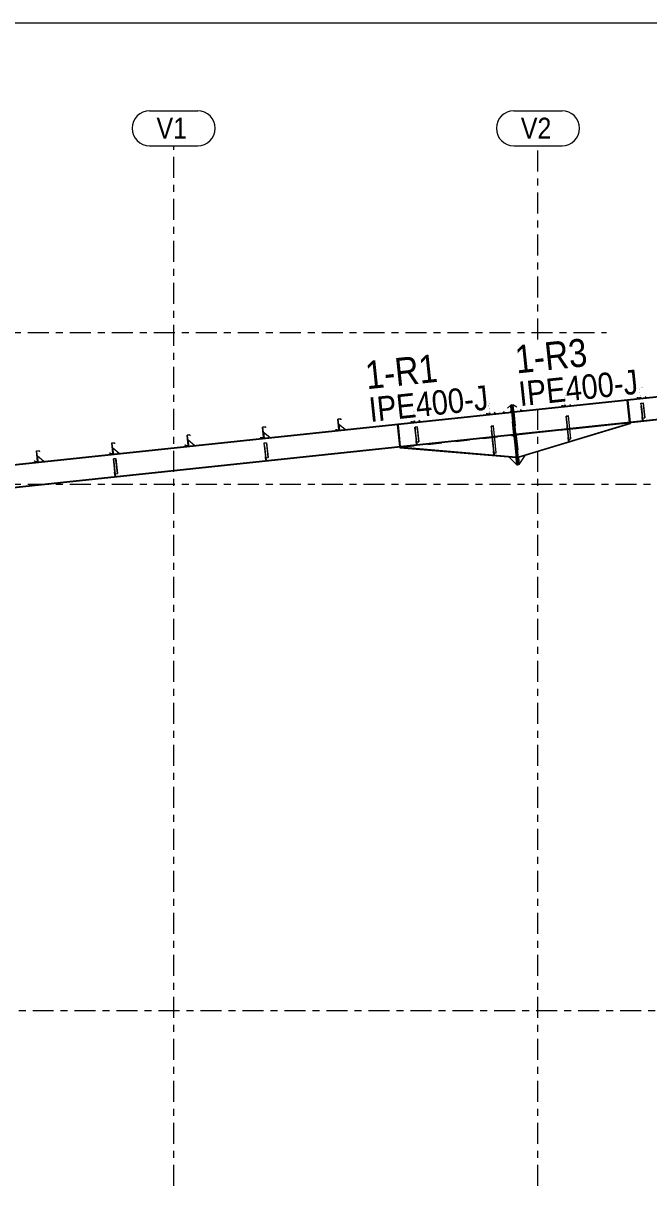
# Model space of a CAD drawing. Header units: millimetres. Extents: x -49 to 773, y -77 to 497.
# Drawn here: x 170.6 to 260, y 331.4 to 497.4 of the extents above; entities that cross this region are included whole.
import ezdxf

# ---------------------------------------------------------------- set-up
doc = ezdxf.new("R2010")
doc.units = ezdxf.units.MM
for name, pattern in [('XKITLINE00', [0]), ('XKITLINE02', [4, 2, -2]), ('XKITLINE03', [6, 3, -1, 1, -1])]:
    doc.linetypes.add(name, pattern=pattern)
for name, color, linetype, lineweight in [('DrawingSheet', 5, 'Continuous', 0), ('Part', 2, 'Continuous', 0), ('PartMark', 7, 'Continuous', 0), ('S-grid', 1, 'Continuous', 0)]:
    doc.layers.add(name, color=color, linetype=linetype, lineweight=lineweight)
doc.styles.add('ARIAL', font='ARIAL.TTF')

# ---------------------------------------------------------------- blocks, each defined once
blk = doc.blocks.new('*A299')
at = {"layer": 'Part'}
blk.add_hatch(color=3, dxfattribs=at).paths.add_polyline_path([(205.02, 437.48), (205.35, 437.52), (205.35, 437.49), (205.03, 437.46), (205.08, 437.06), (205.06, 437.06)], flags=17)
blk = doc.blocks.new('*A300')
at = {"layer": 'Part'}
blk.add_hatch(color=3, dxfattribs=at).paths.add_polyline_path([(226.56, 439.75), (226.89, 439.79), (226.9, 439.77), (226.58, 439.73), (226.62, 439.33), (226.61, 439.33)], flags=17)
blk = doc.blocks.new('*A301')
at = {"layer": 'Part'}
blk.add_hatch(color=3, dxfattribs=at).paths.add_polyline_path([(237.44, 439.87), (237.77, 439.91), (237.78, 439.88), (237.46, 439.85), (237.52, 439.3), (237.5, 439.3)], flags=17)
blk = doc.blocks.new('*A302')
at = {"layer": 'Part'}
blk.add_hatch(color=3, dxfattribs=at).paths.add_polyline_path([(248.18, 441.32), (248.52, 441.36), (248.52, 441.33), (248.2, 441.3), (248.26, 440.81), (248.24, 440.8)], flags=17)
blk = doc.blocks.new('*A303')
at = {"layer": 'Part'}
blk.add_hatch(color=3, dxfattribs=at).paths.add_polyline_path([(258.88, 443.16), (259.21, 443.2), (259.22, 443.18), (258.9, 443.14), (258.94, 442.74), (258.93, 442.74)], flags=17)
blk = doc.blocks.new('*A331')
at = {"layer": 'Part'}
blk.add_hatch(color=3, dxfattribs=at).paths.add_polyline_path([(183.47, 435.21), (183.8, 435.24), (183.8, 435.22), (183.49, 435.19), (183.53, 434.79), (183.51, 434.79)], flags=17)
blk = doc.blocks.new('*A332')
at = {"layer": 'Part'}
blk.add_hatch(color=3, dxfattribs=at).paths.add_polyline_path([(193.99, 438.61), (194.4, 438.66), (194.41, 438.53), (194.4, 438.53), (194.39, 438.64), (194, 438.6), (194.16, 437.11), (193.75, 437.06), (193.73, 437.19), (193.75, 437.19), (193.76, 437.08), (194.15, 437.12)], flags=17)
blk = doc.blocks.new('*A333')
at = {"layer": 'Part'}
blk.add_hatch(color=3, dxfattribs=at).paths.add_polyline_path([(193.99, 438.61), (194.4, 438.66), (194.41, 438.53), (194.4, 438.53), (194.39, 438.64), (194, 438.6), (194.16, 437.11), (193.75, 437.06), (193.73, 437.19), (193.75, 437.19), (193.76, 437.08), (194.15, 437.12)], flags=17)
blk = doc.blocks.new('*A334')
at = {"layer": 'Part'}
blk.add_hatch(color=3, dxfattribs=at).paths.add_polyline_path([(204.76, 439.75), (205.18, 439.79), (205.19, 439.67), (205.17, 439.67), (205.16, 439.78), (204.78, 439.74), (204.94, 438.24), (204.52, 438.2), (204.51, 438.32), (204.52, 438.32), (204.53, 438.21), (204.92, 438.26)], flags=17)
blk = doc.blocks.new('*A335')
at = {"layer": 'Part'}
blk.add_hatch(color=3, dxfattribs=at).paths.add_polyline_path([(204.76, 439.75), (205.18, 439.79), (205.19, 439.67), (205.17, 439.67), (205.16, 439.78), (204.78, 439.74), (204.94, 438.24), (204.52, 438.2), (204.51, 438.32), (204.52, 438.32), (204.53, 438.21), (204.92, 438.26)], flags=17)
blk = doc.blocks.new('*A336')
at = {"layer": 'Part'}
blk.add_hatch(color=3, dxfattribs=at).paths.add_polyline_path([(215.53, 440.89), (215.95, 440.93), (215.96, 440.8), (215.95, 440.8), (215.94, 440.91), (215.55, 440.87), (215.71, 439.38), (215.29, 439.33), (215.28, 439.46), (215.3, 439.46), (215.31, 439.35), (215.69, 439.39)], flags=17)
blk = doc.blocks.new('*A337')
at = {"layer": 'Part'}
blk.add_hatch(color=3, dxfattribs=at).paths.add_polyline_path([(215.53, 440.89), (215.95, 440.93), (215.96, 440.8), (215.95, 440.8), (215.94, 440.91), (215.55, 440.87), (215.71, 439.38), (215.29, 439.33), (215.28, 439.46), (215.3, 439.46), (215.31, 439.35), (215.69, 439.39)], flags=17)
blk = doc.blocks.new('*A338')
at = {"layer": 'Part'}
blk.add_hatch(color=3, dxfattribs=at).paths.add_polyline_path([(226.31, 442.02), (226.72, 442.07), (226.74, 441.94), (226.72, 441.94), (226.71, 442.05), (226.32, 442.01), (226.48, 440.51), (226.07, 440.47), (226.05, 440.6), (226.07, 440.6), (226.08, 440.49), (226.47, 440.53)], flags=17)
blk = doc.blocks.new('*A339')
at = {"layer": 'Part'}
blk.add_hatch(color=3, dxfattribs=at).paths.add_polyline_path([(226.31, 442.02), (226.72, 442.07), (226.74, 441.94), (226.72, 441.94), (226.71, 442.05), (226.32, 442.01), (226.48, 440.51), (226.07, 440.47), (226.05, 440.6), (226.07, 440.6), (226.08, 440.49), (226.47, 440.53)], flags=17)
blk = doc.blocks.new('*A340')
at = {"layer": 'Part'}
blk.add_hatch(color=3, dxfattribs=at).paths.add_polyline_path([(237.08, 443.16), (237.5, 443.2), (237.51, 443.08), (237.49, 443.08), (237.48, 443.19), (237.1, 443.14), (237.26, 441.65), (236.84, 441.61), (236.83, 441.73), (236.84, 441.73), (236.85, 441.62), (237.24, 441.66)], flags=17)
blk = doc.blocks.new('*A341')
at = {"layer": 'Part'}
blk.add_hatch(color=3, dxfattribs=at).paths.add_polyline_path([(237.08, 443.16), (237.5, 443.2), (237.51, 443.08), (237.49, 443.08), (237.48, 443.19), (237.1, 443.14), (237.26, 441.65), (236.84, 441.61), (236.83, 441.73), (236.84, 441.73), (236.85, 441.62), (237.24, 441.66)], flags=17)
blk = doc.blocks.new('*A342')
at = {"layer": 'Part'}
blk.add_hatch(color=3, dxfattribs=at).paths.add_polyline_path([(247.86, 444.29), (248.27, 444.34), (248.28, 444.21), (248.27, 444.21), (248.26, 444.32), (247.87, 444.28), (248.03, 442.79), (247.61, 442.74), (247.6, 442.87), (247.62, 442.87), (247.63, 442.76), (248.01, 442.8)], flags=17)
blk = doc.blocks.new('*A343')
at = {"layer": 'Part'}
blk.add_hatch(color=3, dxfattribs=at).paths.add_polyline_path([(247.86, 444.29), (248.27, 444.34), (248.28, 444.21), (248.27, 444.21), (248.26, 444.32), (247.87, 444.28), (248.03, 442.79), (247.61, 442.74), (247.6, 442.87), (247.62, 442.87), (247.63, 442.76), (248.01, 442.8)], flags=17)
blk = doc.blocks.new('*A344')
at = {"layer": 'Part'}
blk.add_hatch(color=3, dxfattribs=at).paths.add_polyline_path([(258.63, 445.43), (259.04, 445.47), (259.06, 445.35), (259.04, 445.35), (259.03, 445.46), (258.65, 445.42), (258.8, 443.92), (258.39, 443.88), (258.38, 444), (258.39, 444.01), (258.4, 443.9), (258.79, 443.94)], flags=17)
blk = doc.blocks.new('*A345')
at = {"layer": 'Part'}
blk.add_hatch(color=3, dxfattribs=at).paths.add_polyline_path([(258.63, 445.43), (259.04, 445.47), (259.06, 445.35), (259.04, 445.35), (259.03, 445.46), (258.65, 445.42), (258.8, 443.92), (258.39, 443.88), (258.38, 444), (258.39, 444.01), (258.4, 443.9), (258.79, 443.94)], flags=17)
blk = doc.blocks.new('*A348')
at = {"layer": 'Part'}
blk.add_hatch(color=3, dxfattribs=at).paths.add_polyline_path([(172.44, 436.34), (172.85, 436.38), (172.87, 436.26), (172.85, 436.26), (172.84, 436.37), (172.46, 436.33), (172.61, 434.83), (172.2, 434.79), (172.19, 434.91), (172.2, 434.92), (172.21, 434.81), (172.6, 434.85)], flags=17)
blk = doc.blocks.new('*A349')
at = {"layer": 'Part'}
blk.add_hatch(color=3, dxfattribs=at).paths.add_polyline_path([(172.44, 436.34), (172.85, 436.38), (172.87, 436.26), (172.85, 436.26), (172.84, 436.37), (172.46, 436.33), (172.61, 434.83), (172.2, 434.79), (172.19, 434.91), (172.2, 434.92), (172.21, 434.81), (172.6, 434.85)], flags=17)
blk = doc.blocks.new('*A350')
at = {"layer": 'Part'}
blk.add_hatch(color=3, dxfattribs=at).paths.add_polyline_path([(183.21, 437.48), (183.63, 437.52), (183.64, 437.4), (183.63, 437.39), (183.61, 437.5), (183.23, 437.46), (183.39, 435.97), (182.97, 435.93), (182.96, 436.05), (182.98, 436.05), (182.99, 435.94), (183.37, 435.98)], flags=17)
blk = doc.blocks.new('*A351')
at = {"layer": 'Part'}
blk.add_hatch(color=3, dxfattribs=at).paths.add_polyline_path([(183.21, 437.48), (183.63, 437.52), (183.64, 437.4), (183.63, 437.39), (183.61, 437.5), (183.23, 437.46), (183.39, 435.97), (182.97, 435.93), (182.96, 436.05), (182.98, 436.05), (182.99, 435.94), (183.37, 435.98)], flags=17)
blk = doc.blocks.new('*A442')
at = {"layer": 'DrawingSheet', "color": 5, "linetype": 'XKITLINE00', "lineweight": 0}
blk.add_line((773.26, 497.45), (-46.74, 497.45), dxfattribs=at)
blk = doc.blocks.new('*A1452')
at = {"layer": 'S-grid', "color": 1, "linetype": 'XKITLINE03', "lineweight": 0}
blk.add_line((-8.77, 453.28), (253.93, 453.28), dxfattribs=at)
blk = doc.blocks.new('*A1453')
at = {"layer": 'S-grid', "color": 1, "linetype": 'XKITLINE03', "lineweight": 0}
blk.add_line((-8.77, 431.61), (570.36, 431.61), dxfattribs=at)
blk = doc.blocks.new('*A1454')
at = {"layer": 'S-grid', "color": 1, "linetype": 'XKITLINE03', "lineweight": 0}
blk.add_line((57.91, 356.41), (570.36, 356.41), dxfattribs=at)
blk = doc.blocks.new('*A1455')
at = {"layer": 'Part', "color": 2, "linetype": 'XKITLINE00', "lineweight": 0}
for p, q in [((313.32, 449.59), (240.68, 441.93)), ((313.33, 449.48), (240.69, 441.82)), ((313.32, 449.51), (313.33, 449.48)), ((313.65, 446.38), (248.71, 439.53)), ((313.67, 446.28), (248.72, 439.42)), ((313.65, 446.38), (313.67, 446.28)), ((248.38, 439.5), (241.02, 438.72)), ((248.39, 439.39), (241.03, 438.61))]:
    blk.add_line(p, q, dxfattribs=at)
at = {"layer": 'Part', "color": 7, "linetype": 'XKITLINE02', "lineweight": 0}
for p, q in [((313.32, 449.59), (313.32, 449.51)), ((313.33, 449.48), (313.65, 446.38)), ((240.68, 441.93), (241.03, 438.61)), ((248.71, 439.53), (248.38, 439.5)), ((248.72, 439.42), (248.39, 439.39))]:
    blk.add_line(p, q, dxfattribs=at)
blk = doc.blocks.new('*A1500')
at = {"layer": 'S-grid', "color": 1, "linetype": 'XKITLINE03', "lineweight": 0}
for p, q in [((244.15, 452.25), (244.15, 479.95)), ((244.15, 331.35), (244.15, 442.5))]:
    blk.add_line(p, q, dxfattribs=at)
at = {"layer": 'S-grid', "color": 3, "style": 'ARIAL', "width": 0.85}
blk.add_text('V2', height=3, dxfattribs=at).set_placement((241.7, 480.95))
blk = doc.blocks.new('*A1501')
at = {"layer": 'S-grid', "color": 1, "linetype": 'XKITLINE03', "lineweight": 0}
blk.add_line((192.07, 331.35), (192.07, 479.95), dxfattribs=at)
at = {"layer": 'S-grid', "color": 3, "style": 'ARIAL', "width": 0.85}
blk.add_text('V1', height=3, dxfattribs=at).set_placement((189.62, 480.95))
blk = doc.blocks.new('*A1505')
at = {"layer": 'Part', "color": 2, "linetype": 'XKITLINE00', "lineweight": 0}
blk.add_line((216.59, 439.39), (215.67, 440.13), dxfattribs=at)
at = {"layer": 'Part', "color": 7, "linetype": 'XKITLINE02', "lineweight": 0}
for p, q in [((215.67, 440.13), (215.76, 439.3)), ((215.76, 439.3), (216.59, 439.39))]:
    blk.add_line(p, q, dxfattribs=at)
blk = doc.blocks.new('*A1506')
at = {"layer": 'Part', "color": 2, "linetype": 'XKITLINE00', "lineweight": 0}
for p, q in [((205.02, 437.48), (205.35, 437.52)), ((205.06, 437.06), (205.02, 437.48)), ((205.03, 437.46), (205.35, 437.49)), ((205.28, 435.09), (205.03, 437.46)), ((205.06, 437.06), (205.08, 437.06)), ((205.06, 437.06), (205.24, 435.31)), ((205.35, 437.52), (205.57, 435.38)), ((205.26, 435.34), (205.57, 435.38)), ((205.27, 435.09), (205.28, 435.09))]:
    blk.add_line(p, q, dxfattribs=at)
at = {"layer": 'Part', "color": 7, "linetype": 'XKITLINE02', "lineweight": 0}
for p, q in [((205.24, 435.35), (205.57, 435.39)), ((205.24, 435.31), (205.27, 435.09))]:
    blk.add_line(p, q, dxfattribs=at)
blk = doc.blocks.new('*A1507')
at = {"layer": 'Part', "color": 7, "linetype": 'XKITLINE02', "lineweight": 0}
for p, q in [((205.27, 435.09), (205.02, 437.48)), ((205.28, 435.09), (205.03, 437.46)), ((205.57, 435.38), (205.35, 437.52)), ((205.24, 435.35), (205.57, 435.39)), ((205.26, 435.34), (205.57, 435.38)), ((205.27, 435.09), (205.28, 435.09))]:
    blk.add_line(p, q, dxfattribs=at)
blk = doc.blocks.new('*A1508')
at = {"layer": 'Part', "color": 2, "linetype": 'XKITLINE00', "lineweight": 0}
for p, q in [((205.24, 434.95), (205.18, 435.57)), ((205.18, 435.57), (205.22, 435.57)), ((205.24, 435.31), (205.28, 434.95))]:
    blk.add_line(p, q, dxfattribs=at)
at = {"layer": 'Part', "color": 7, "linetype": 'XKITLINE02', "lineweight": 0}
for p, q in [((205.22, 435.57), (205.24, 435.31)), ((205.23, 435.07), (205.27, 435.08)), ((205.28, 434.95), (205.24, 434.95))]:
    blk.add_line(p, q, dxfattribs=at)
blk = doc.blocks.new('*A1509')
at = {"layer": 'Part', "color": 7, "linetype": 'XKITLINE02', "lineweight": 0}
for p, q in [((205.18, 435.57), (205.24, 434.95)), ((205.22, 435.57), (205.18, 435.57)), ((205.28, 434.95), (205.22, 435.57)), ((205.23, 435.07), (205.27, 435.08)), ((205.24, 434.95), (205.28, 434.95))]:
    blk.add_line(p, q, dxfattribs=at)
blk = doc.blocks.new('*A1510')
at = {"layer": 'Part', "color": 2, "linetype": 'XKITLINE00', "lineweight": 0}
for p, q in [((204.83, 439.66), (204.79, 439.65)), ((204.99, 438.16), (204.83, 439.66)), ((204.94, 438.24), (204.94, 438.16))]:
    blk.add_line(p, q, dxfattribs=at)
at = {"layer": 'Part', "color": 7, "linetype": 'XKITLINE02', "lineweight": 0}
for p, q in [((204.79, 439.65), (204.94, 438.24)), ((204.94, 438.16), (204.99, 438.16))]:
    blk.add_line(p, q, dxfattribs=at)
blk = doc.blocks.new('*A1511')
at = {"layer": 'Part', "color": 2, "linetype": 'XKITLINE00', "lineweight": 0}
blk.add_line((205.81, 438.25), (204.9, 438.99), dxfattribs=at)
at = {"layer": 'Part', "color": 7, "linetype": 'XKITLINE02', "lineweight": 0}
for p, q in [((204.9, 438.99), (204.99, 438.16)), ((204.99, 438.16), (205.81, 438.25))]:
    blk.add_line(p, q, dxfattribs=at)
blk = doc.blocks.new('*A1512')
at = {"layer": 'Part', "color": 2, "linetype": 'XKITLINE00', "lineweight": 0}
for p, q in [((194.05, 438.52), (194.01, 438.51)), ((194.21, 437.03), (194.05, 438.52)), ((194.16, 437.11), (194.17, 437.02))]:
    blk.add_line(p, q, dxfattribs=at)
at = {"layer": 'Part', "color": 7, "linetype": 'XKITLINE02', "lineweight": 0}
for p, q in [((194.01, 438.51), (194.16, 437.11)), ((194.17, 437.02), (194.21, 437.03))]:
    blk.add_line(p, q, dxfattribs=at)
blk = doc.blocks.new('*A1513')
at = {"layer": 'Part', "color": 2, "linetype": 'XKITLINE00', "lineweight": 0}
blk.add_line((195.04, 437.11), (194.12, 437.86), dxfattribs=at)
at = {"layer": 'Part', "color": 7, "linetype": 'XKITLINE02', "lineweight": 0}
for p, q in [((194.12, 437.86), (194.21, 437.03)), ((194.21, 437.03), (195.04, 437.11))]:
    blk.add_line(p, q, dxfattribs=at)
blk = doc.blocks.new('*A1514')
at = {"layer": 'Part', "color": 7, "linetype": 'XKITLINE02', "lineweight": 0}
for p, q in [((224.44, 436.86), (240.58, 438.57)), ((240.71, 438.46), (241.04, 435.35))]:
    blk.add_line(p, q, dxfattribs=at)
at = {"layer": 'Part', "color": 2, "linetype": 'XKITLINE00', "lineweight": 0}
for p, q in [((240.58, 438.57), (240.71, 438.46)), ((224.43, 436.76), (224.44, 436.86)), ((241.03, 435.46), (224.44, 436.86)), ((241.04, 435.35), (224.43, 436.76))]:
    blk.add_line(p, q, dxfattribs=at)
blk = doc.blocks.new('*A1515')
at = {"layer": 'Part', "color": 7, "linetype": 'XKITLINE02', "lineweight": 0}
for p, q in [((257.29, 440.33), (241.15, 438.63)), ((241.04, 438.49), (241.37, 435.38))]:
    blk.add_line(p, q, dxfattribs=at)
at = {"layer": 'Part', "color": 2, "linetype": 'XKITLINE00', "lineweight": 0}
for p, q in [((241.36, 435.49), (257.29, 440.33)), ((257.32, 440.23), (241.37, 435.38)), ((257.29, 440.33), (257.32, 440.23)), ((241.15, 438.63), (241.04, 438.49))]:
    blk.add_line(p, q, dxfattribs=at)
blk = doc.blocks.new('*A1516')
at = {"layer": 'Part', "color": 2, "linetype": 'XKITLINE00', "lineweight": 0}
for p, q in [((237.77, 436.34), (237.82, 436.35)), ((237.84, 435.73), (237.77, 436.34)), ((237.84, 436.15), (237.88, 435.72))]:
    blk.add_line(p, q, dxfattribs=at)
at = {"layer": 'Part', "color": 7, "linetype": 'XKITLINE02', "lineweight": 0}
for p, q in [((237.82, 436.35), (237.84, 436.15)), ((237.83, 435.84), (237.87, 435.85)), ((237.84, 435.73), (237.84, 435.72)), ((237.88, 435.72), (237.84, 435.72))]:
    blk.add_line(p, q, dxfattribs=at)
blk = doc.blocks.new('*A1517')
at = {"layer": 'Part', "color": 7, "linetype": 'XKITLINE02', "lineweight": 0}
for p, q in [((237.82, 436.35), (237.77, 436.34)), ((237.77, 436.34), (237.84, 435.72)), ((237.88, 435.72), (237.82, 436.35)), ((237.83, 435.84), (237.87, 435.85)), ((237.84, 435.72), (237.88, 435.72))]:
    blk.add_line(p, q, dxfattribs=at)
blk = doc.blocks.new('*A1518')
at = {"layer": 'Part', "color": 2, "linetype": 'XKITLINE00', "lineweight": 0}
for p, q in [((226.72, 437.84), (226.76, 437.85)), ((226.79, 437.22), (226.72, 437.84)), ((226.79, 437.59), (226.83, 437.22))]:
    blk.add_line(p, q, dxfattribs=at)
at = {"layer": 'Part', "color": 7, "linetype": 'XKITLINE02', "lineweight": 0}
for p, q in [((226.76, 437.85), (226.79, 437.59)), ((226.77, 437.34), (226.82, 437.35)), ((226.83, 437.22), (226.79, 437.22))]:
    blk.add_line(p, q, dxfattribs=at)
blk = doc.blocks.new('*A1519')
at = {"layer": 'Part', "color": 7, "linetype": 'XKITLINE02', "lineweight": 0}
for p, q in [((226.76, 437.85), (226.72, 437.84)), ((226.72, 437.84), (226.79, 437.22)), ((226.83, 437.22), (226.76, 437.85)), ((226.77, 437.34), (226.82, 437.35)), ((226.79, 437.22), (226.83, 437.22))]:
    blk.add_line(p, q, dxfattribs=at)
blk = doc.blocks.new('*A1520')
at = {"layer": 'Part', "color": 2, "linetype": 'XKITLINE00', "lineweight": 0}
blk.add_line((240.04, 435.43), (241.15, 434.35), dxfattribs=at)
at = {"layer": 'Part', "color": 7, "linetype": 'XKITLINE02', "lineweight": 0}
for p, q in [((241.04, 435.35), (240.04, 435.43)), ((241.15, 434.35), (241.04, 435.35))]:
    blk.add_line(p, q, dxfattribs=at)
blk = doc.blocks.new('*A1521')
at = {"layer": 'Part', "color": 7, "linetype": 'XKITLINE02', "lineweight": 0}
for p, q in [((242.33, 435.67), (241.37, 435.38)), ((241.37, 435.38), (241.48, 434.39))]:
    blk.add_line(p, q, dxfattribs=at)
at = {"layer": 'Part', "color": 2, "linetype": 'XKITLINE00', "lineweight": 0}
blk.add_line((241.48, 434.39), (242.33, 435.67), dxfattribs=at)
blk = doc.blocks.new('*A1522')
at = {"layer": 'Part', "color": 7, "linetype": 'XKITLINE02', "lineweight": 0}
for p, q in [((237.24, 441.77), (237.26, 441.65)), ((237.26, 441.57), (237.31, 441.57))]:
    blk.add_line(p, q, dxfattribs=at)
at = {"layer": 'Part', "color": 2, "linetype": 'XKITLINE00', "lineweight": 0}
for p, q in [((237.26, 441.65), (237.26, 441.57)), ((237.31, 441.57), (237.28, 441.77))]:
    blk.add_line(p, q, dxfattribs=at)
blk = doc.blocks.new('*A1523')
at = {"layer": 'Part', "color": 2, "linetype": 'XKITLINE00', "lineweight": 0}
blk.add_line((238.13, 441.66), (237.91, 441.84), dxfattribs=at)
at = {"layer": 'Part', "color": 7, "linetype": 'XKITLINE02', "lineweight": 0}
for p, q in [((237.28, 441.77), (237.31, 441.57)), ((237.31, 441.57), (238.13, 441.66))]:
    blk.add_line(p, q, dxfattribs=at)
blk = doc.blocks.new('*A1524')
at = {"layer": 'Part', "color": 2, "linetype": 'XKITLINE00', "lineweight": 0}
for p, q in [((226.56, 439.75), (226.89, 439.79)), ((226.61, 439.33), (226.56, 439.75)), ((226.9, 439.77), (226.58, 439.73)), ((226.58, 439.73), (226.62, 439.33)), ((226.62, 439.33), (226.61, 439.33)), ((226.61, 439.33), (226.79, 437.59)), ((226.83, 437.37), (226.62, 439.33)), ((226.89, 439.79), (227.12, 437.65)), ((226.8, 437.61), (227.12, 437.65)), ((226.81, 437.36), (226.83, 437.37))]:
    blk.add_line(p, q, dxfattribs=at)
at = {"layer": 'Part', "color": 7, "linetype": 'XKITLINE02', "lineweight": 0}
for p, q in [((226.79, 437.63), (227.12, 437.66)), ((226.79, 437.59), (226.81, 437.36))]:
    blk.add_line(p, q, dxfattribs=at)
blk = doc.blocks.new('*A1525')
at = {"layer": 'Part', "color": 7, "linetype": 'XKITLINE02', "lineweight": 0}
for p, q in [((226.47, 440.63), (226.48, 440.51)), ((226.49, 440.43), (226.53, 440.44))]:
    blk.add_line(p, q, dxfattribs=at)
at = {"layer": 'Part', "color": 2, "linetype": 'XKITLINE00', "lineweight": 0}
for p, q in [((226.48, 440.51), (226.49, 440.43)), ((226.53, 440.44), (226.51, 440.64))]:
    blk.add_line(p, q, dxfattribs=at)
blk = doc.blocks.new('*A1526')
at = {"layer": 'Part', "color": 7, "linetype": 'XKITLINE02', "lineweight": 0}
for p, q in [((226.51, 440.64), (226.53, 440.44)), ((226.53, 440.44), (227.36, 440.52))]:
    blk.add_line(p, q, dxfattribs=at)
at = {"layer": 'Part', "color": 2, "linetype": 'XKITLINE00', "lineweight": 0}
blk.add_line((227.36, 440.52), (227.14, 440.7), dxfattribs=at)
blk = doc.blocks.new('*A1527')
at = {"layer": 'Part', "color": 2, "linetype": 'XKITLINE00', "lineweight": 0}
for p, q in [((237.77, 439.91), (237.44, 439.87)), ((237.44, 439.87), (237.84, 436.15)), ((237.46, 439.85), (237.78, 439.88)), ((237.46, 439.85), (237.52, 439.3)), ((237.52, 439.3), (237.5, 439.3)), ((237.88, 435.86), (237.52, 439.3)), ((238.18, 436.07), (237.77, 439.91)), ((237.86, 436.04), (238.18, 436.07)), ((237.87, 435.86), (237.88, 435.86))]:
    blk.add_line(p, q, dxfattribs=at)
at = {"layer": 'Part', "color": 7, "linetype": 'XKITLINE02', "lineweight": 0}
for p, q in [((237.84, 436.15), (237.87, 435.86)), ((237.85, 436.05), (238.18, 436.08))]:
    blk.add_line(p, q, dxfattribs=at)
blk = doc.blocks.new('*A1528')
at = {"layer": 'Part', "color": 7, "linetype": 'XKITLINE02', "lineweight": 0}
for p, q in [((224.06, 440.07), (224.15, 440.08)), ((224.08, 439.94), (224.16, 439.95)), ((224.38, 437.09), (224.46, 437.1)), ((224.39, 436.97), (224.47, 436.98))]:
    blk.add_line(p, q, dxfattribs=at)
at = {"layer": 'Part', "color": 2, "linetype": 'XKITLINE00', "lineweight": 0}
for p, q in [((224.39, 436.97), (224.06, 440.07)), ((224.15, 440.08), (224.47, 436.98))]:
    blk.add_line(p, q, dxfattribs=at)
blk = doc.blocks.new('*A1529')
at = {"layer": 'Part', "color": 7, "linetype": 'XKITLINE02', "lineweight": 0}
for p, q in [((224.06, 440.07), (224.15, 440.08)), ((224.06, 440.07), (224.39, 436.97)), ((224.08, 439.94), (224.16, 439.95)), ((224.15, 440.08), (224.47, 436.98)), ((224.46, 437.1), (224.38, 437.09)), ((224.47, 436.98), (224.39, 436.97))]:
    blk.add_line(p, q, dxfattribs=at)
blk = doc.blocks.new('*A1530')
at = {"layer": 'Part', "color": 2, "linetype": 'XKITLINE00', "lineweight": 0}
for p, q in [((240.41, 442.91), (240.25, 442.89)), ((240.25, 442.89), (241.15, 434.35)), ((241.31, 434.37), (240.41, 442.91)), ((241.15, 434.35), (241.31, 434.37))]:
    blk.add_line(p, q, dxfattribs=at)
blk = doc.blocks.new('*A1531')
at = {"layer": 'Part', "color": 2, "linetype": 'XKITLINE00', "lineweight": 0}
for p, q in [((240.41, 442.91), (240.58, 442.92)), ((241.31, 434.37), (240.41, 442.91)), ((241.48, 434.39), (240.58, 442.92)), ((241.48, 434.39), (241.31, 434.37))]:
    blk.add_line(p, q, dxfattribs=at)
blk = doc.blocks.new('*A1532')
at = {"layer": 'Part', "color": 7, "linetype": 'XKITLINE02', "lineweight": 0}
for p, q in [((248.06, 442.91), (248.08, 442.71)), ((248.08, 442.71), (248.91, 442.8))]:
    blk.add_line(p, q, dxfattribs=at)
at = {"layer": 'Part', "color": 2, "linetype": 'XKITLINE00', "lineweight": 0}
blk.add_line((248.91, 442.8), (248.69, 442.97), dxfattribs=at)
blk = doc.blocks.new('*A1533')
at = {"layer": 'Part', "color": 7, "linetype": 'XKITLINE02', "lineweight": 0}
for p, q in [((248.02, 442.9), (248.03, 442.79)), ((248.04, 442.7), (248.08, 442.71))]:
    blk.add_line(p, q, dxfattribs=at)
at = {"layer": 'Part', "color": 2, "linetype": 'XKITLINE00', "lineweight": 0}
for p, q in [((248.03, 442.79), (248.04, 442.7)), ((248.08, 442.71), (248.06, 442.91))]:
    blk.add_line(p, q, dxfattribs=at)
blk = doc.blocks.new('*A1534')
at = {"layer": 'Part', "color": 7, "linetype": 'XKITLINE02', "lineweight": 0}
for p, q in [((248.46, 438.3), (248.53, 437.68)), ((248.5, 438.3), (248.46, 438.3)), ((248.57, 437.68), (248.5, 438.3)), ((248.51, 437.8), (248.55, 437.8)), ((248.53, 437.68), (248.57, 437.68))]:
    blk.add_line(p, q, dxfattribs=at)
blk = doc.blocks.new('*A1535')
at = {"layer": 'Part', "color": 2, "linetype": 'XKITLINE00', "lineweight": 0}
for p, q in [((248.53, 437.68), (248.46, 438.3)), ((248.46, 438.3), (248.5, 438.3)), ((248.52, 438.09), (248.57, 437.68)), ((248.57, 437.68), (248.53, 437.68))]:
    blk.add_line(p, q, dxfattribs=at)
at = {"layer": 'Part', "color": 7, "linetype": 'XKITLINE02', "lineweight": 0}
for p, q in [((248.5, 438.3), (248.52, 438.09)), ((248.51, 437.8), (248.55, 437.8))]:
    blk.add_line(p, q, dxfattribs=at)
blk = doc.blocks.new('*A1536')
at = {"layer": 'Part', "color": 2, "linetype": 'XKITLINE00', "lineweight": 0}
for p, q in [((248.52, 441.36), (248.18, 441.32)), ((248.18, 441.32), (248.52, 438.09)), ((248.2, 441.3), (248.52, 441.33)), ((248.57, 437.81), (248.2, 441.3)), ((248.24, 440.8), (248.26, 440.81)), ((248.86, 438.05), (248.52, 441.36)), ((248.55, 438.02), (248.86, 438.05)), ((248.55, 437.81), (248.57, 437.81))]:
    blk.add_line(p, q, dxfattribs=at)
at = {"layer": 'Part', "color": 7, "linetype": 'XKITLINE02', "lineweight": 0}
for p, q in [((248.52, 438.09), (248.55, 437.81)), ((248.53, 438.02), (248.86, 438.06))]:
    blk.add_line(p, q, dxfattribs=at)
blk = doc.blocks.new('*A1537')
at = {"layer": 'Part', "color": 2, "linetype": 'XKITLINE00', "lineweight": 0}
for p, q in [((239.34, 441.99), (239.11, 441.76)), ((240.25, 442.89), (239.79, 442.44)), ((240.23, 441.88), (240.34, 442.02))]:
    blk.add_line(p, q, dxfattribs=at)
at = {"layer": 'Part', "color": 7, "linetype": 'XKITLINE02', "lineweight": 0}
for p, q in [((239.11, 441.76), (240.23, 441.88)), ((240.34, 442.02), (240.25, 442.89))]:
    blk.add_line(p, q, dxfattribs=at)
blk = doc.blocks.new('*A1538')
at = {"layer": 'Part', "color": 2, "linetype": 'XKITLINE00', "lineweight": 0}
for p, q in [((241.12, 442.58), (240.58, 442.92)), ((240.67, 442.05), (240.81, 441.94)), ((241.93, 442.06), (241.66, 442.23))]:
    blk.add_line(p, q, dxfattribs=at)
at = {"layer": 'Part', "color": 7, "linetype": 'XKITLINE02', "lineweight": 0}
for p, q in [((240.58, 442.92), (240.67, 442.05)), ((240.81, 441.94), (241.93, 442.06))]:
    blk.add_line(p, q, dxfattribs=at)
blk = doc.blocks.new('*A1539')
at = {"layer": 'Part', "color": 7, "linetype": 'XKITLINE02', "lineweight": 0}
for p, q in [((237.87, 435.86), (237.44, 439.87)), ((237.88, 435.86), (237.46, 439.85)), ((238.18, 436.07), (237.77, 439.91)), ((237.85, 436.05), (238.18, 436.08)), ((237.86, 436.04), (238.18, 436.07)), ((237.87, 435.86), (237.88, 435.86))]:
    blk.add_line(p, q, dxfattribs=at)
blk = doc.blocks.new('*A1540')
at = {"layer": 'Part', "color": 7, "linetype": 'XKITLINE02', "lineweight": 0}
for p, q in [((226.81, 437.36), (226.56, 439.75)), ((226.83, 437.37), (226.58, 439.73)), ((227.12, 437.65), (226.89, 439.79)), ((226.79, 437.63), (227.12, 437.66)), ((226.8, 437.61), (227.12, 437.65)), ((226.81, 437.36), (226.83, 437.37))]:
    blk.add_line(p, q, dxfattribs=at)
blk = doc.blocks.new('*A1541')
at = {"layer": 'Part', "color": 7, "linetype": 'XKITLINE02', "lineweight": 0}
for p, q in [((248.55, 437.81), (248.18, 441.32)), ((248.57, 437.81), (248.2, 441.3)), ((248.86, 438.05), (248.52, 441.36)), ((248.53, 438.02), (248.86, 438.06)), ((248.55, 438.02), (248.86, 438.05)), ((248.55, 437.81), (248.57, 437.81))]:
    blk.add_line(p, q, dxfattribs=at)
blk = doc.blocks.new('*A1542')
at = {"layer": 'Part', "color": 7, "linetype": 'XKITLINE02', "lineweight": 0}
for p, q in [((258.83, 444.04), (258.85, 443.85)), ((258.85, 443.85), (259.68, 443.93))]:
    blk.add_line(p, q, dxfattribs=at)
at = {"layer": 'Part', "color": 2, "linetype": 'XKITLINE00', "lineweight": 0}
blk.add_line((259.68, 443.93), (259.46, 444.11), dxfattribs=at)
blk = doc.blocks.new('*A1543')
at = {"layer": 'Part', "color": 7, "linetype": 'XKITLINE02', "lineweight": 0}
for p, q in [((258.79, 444.04), (258.8, 443.92)), ((258.81, 443.84), (258.85, 443.85))]:
    blk.add_line(p, q, dxfattribs=at)
at = {"layer": 'Part', "color": 2, "linetype": 'XKITLINE00', "lineweight": 0}
for p, q in [((258.8, 443.92), (258.81, 443.84)), ((258.85, 443.85), (258.83, 444.04))]:
    blk.add_line(p, q, dxfattribs=at)
blk = doc.blocks.new('*A1544')
at = {"layer": 'Part', "color": 7, "linetype": 'XKITLINE02', "lineweight": 0}
for p, q in [((259.08, 441.26), (259.04, 441.25)), ((259.04, 441.25), (259.11, 440.63)), ((259.15, 440.63), (259.08, 441.26)), ((259.1, 440.75), (259.14, 440.76)), ((259.11, 440.63), (259.15, 440.63))]:
    blk.add_line(p, q, dxfattribs=at)
blk = doc.blocks.new('*A1545')
at = {"layer": 'Part', "color": 2, "linetype": 'XKITLINE00', "lineweight": 0}
for p, q in [((259.04, 441.25), (259.08, 441.26)), ((259.11, 440.63), (259.04, 441.25)), ((259.11, 441), (259.15, 440.63))]:
    blk.add_line(p, q, dxfattribs=at)
at = {"layer": 'Part', "color": 7, "linetype": 'XKITLINE02', "lineweight": 0}
for p, q in [((259.08, 441.26), (259.11, 441)), ((259.1, 440.75), (259.14, 440.76)), ((259.15, 440.63), (259.11, 440.63))]:
    blk.add_line(p, q, dxfattribs=at)
blk = doc.blocks.new('*A1546')
at = {"layer": 'Part', "color": 2, "linetype": 'XKITLINE00', "lineweight": 0}
for p, q in [((258.88, 443.16), (259.21, 443.2)), ((258.93, 442.74), (258.88, 443.16)), ((258.9, 443.14), (259.22, 443.18)), ((259.15, 440.78), (258.9, 443.14)), ((258.93, 442.74), (258.94, 442.74)), ((258.93, 442.74), (259.11, 441)), ((259.21, 443.2), (259.44, 441.06)), ((259.13, 441.02), (259.44, 441.06)), ((259.14, 440.77), (259.15, 440.78))]:
    blk.add_line(p, q, dxfattribs=at)
at = {"layer": 'Part', "color": 7, "linetype": 'XKITLINE02', "lineweight": 0}
for p, q in [((259.11, 441.04), (259.44, 441.07)), ((259.11, 441), (259.14, 440.77))]:
    blk.add_line(p, q, dxfattribs=at)
blk = doc.blocks.new('*A1547')
at = {"layer": 'Part', "color": 7, "linetype": 'XKITLINE02', "lineweight": 0}
for p, q in [((256.91, 443.53), (256.99, 443.54)), ((256.92, 443.41), (257.01, 443.42)), ((257.22, 440.56), (257.31, 440.57)), ((257.24, 440.43), (257.32, 440.44))]:
    blk.add_line(p, q, dxfattribs=at)
at = {"layer": 'Part', "color": 2, "linetype": 'XKITLINE00', "lineweight": 0}
for p, q in [((257.24, 440.43), (256.91, 443.53)), ((256.99, 443.54), (257.32, 440.44))]:
    blk.add_line(p, q, dxfattribs=at)
blk = doc.blocks.new('*A1548')
at = {"layer": 'Part', "color": 7, "linetype": 'XKITLINE02', "lineweight": 0}
for p, q in [((256.91, 443.53), (256.99, 443.54)), ((256.91, 443.53), (257.24, 440.43)), ((256.99, 443.54), (257.32, 440.44)), ((256.92, 443.41), (257.01, 443.42)), ((257.31, 440.57), (257.22, 440.56)), ((257.32, 440.44), (257.24, 440.43))]:
    blk.add_line(p, q, dxfattribs=at)
blk = doc.blocks.new('*A1549')
at = {"layer": 'Part', "color": 7, "linetype": 'XKITLINE02', "lineweight": 0}
for p, q in [((259.14, 440.77), (258.88, 443.16)), ((259.15, 440.78), (258.9, 443.14)), ((259.44, 441.06), (259.21, 443.2)), ((259.11, 441.04), (259.44, 441.07)), ((259.13, 441.02), (259.44, 441.06)), ((259.14, 440.77), (259.15, 440.78))]:
    blk.add_line(p, q, dxfattribs=at)
blk = doc.blocks.new('*A1644')
at = {"layer": 'Part', "color": 2, "linetype": 'XKITLINE00', "lineweight": 0}
blk.add_line((173.49, 434.84), (172.58, 435.58), dxfattribs=at)
at = {"layer": 'Part', "color": 7, "linetype": 'XKITLINE02', "lineweight": 0}
for p, q in [((172.58, 435.58), (172.66, 434.75)), ((172.66, 434.75), (173.49, 434.84))]:
    blk.add_line(p, q, dxfattribs=at)
blk = doc.blocks.new('*A1645')
at = {"layer": 'Part', "color": 2, "linetype": 'XKITLINE00', "lineweight": 0}
for p, q in [((172.51, 436.25), (172.47, 436.24)), ((172.66, 434.75), (172.51, 436.25)), ((172.61, 434.83), (172.62, 434.75))]:
    blk.add_line(p, q, dxfattribs=at)
at = {"layer": 'Part', "color": 7, "linetype": 'XKITLINE02', "lineweight": 0}
for p, q in [((172.47, 436.24), (172.61, 434.83)), ((172.62, 434.75), (172.66, 434.75))]:
    blk.add_line(p, q, dxfattribs=at)
blk = doc.blocks.new('*A1648')
at = {"layer": 'Part', "color": 2, "linetype": 'XKITLINE00', "lineweight": 0}
for p, q in [((183.47, 435.21), (183.8, 435.24)), ((183.51, 434.79), (183.47, 435.21)), ((183.8, 435.22), (183.49, 435.19)), ((183.49, 435.19), (183.53, 434.79)), ((183.8, 435.24), (184.03, 433.1)), ((183.53, 434.79), (183.51, 434.79)), ((183.51, 434.79), (183.7, 433.04)), ((183.74, 432.82), (183.53, 434.79)), ((183.71, 433.07), (184.03, 433.1)), ((183.72, 432.82), (183.74, 432.82))]:
    blk.add_line(p, q, dxfattribs=at)
at = {"layer": 'Part', "color": 7, "linetype": 'XKITLINE02', "lineweight": 0}
for p, q in [((183.69, 433.08), (184.02, 433.12)), ((183.7, 433.04), (183.72, 432.82))]:
    blk.add_line(p, q, dxfattribs=at)
blk = doc.blocks.new('*A1649')
at = {"layer": 'Part', "color": 2, "linetype": 'XKITLINE00', "lineweight": 0}
for p, q in [((183.69, 432.67), (183.63, 433.3)), ((183.63, 433.3), (183.67, 433.3)), ((183.7, 433.04), (183.73, 432.68))]:
    blk.add_line(p, q, dxfattribs=at)
at = {"layer": 'Part', "color": 7, "linetype": 'XKITLINE02', "lineweight": 0}
for p, q in [((183.67, 433.3), (183.7, 433.04)), ((183.68, 432.8), (183.72, 432.8)), ((183.73, 432.68), (183.69, 432.67))]:
    blk.add_line(p, q, dxfattribs=at)
blk = doc.blocks.new('*A1650')
at = {"layer": 'Part', "color": 7, "linetype": 'XKITLINE02', "lineweight": 0}
for p, q in [((183.63, 433.3), (183.69, 432.67)), ((183.67, 433.3), (183.63, 433.3)), ((183.73, 432.68), (183.67, 433.3)), ((183.68, 432.8), (183.72, 432.8)), ((183.69, 432.67), (183.73, 432.68))]:
    blk.add_line(p, q, dxfattribs=at)
blk = doc.blocks.new('*A1651')
at = {"layer": 'Part', "color": 2, "linetype": 'XKITLINE00', "lineweight": 0}
for p, q in [((183.28, 437.38), (183.24, 437.38)), ((183.44, 435.89), (183.28, 437.38)), ((183.39, 435.97), (183.4, 435.89))]:
    blk.add_line(p, q, dxfattribs=at)
at = {"layer": 'Part', "color": 7, "linetype": 'XKITLINE02', "lineweight": 0}
for p, q in [((183.24, 437.38), (183.39, 435.97)), ((183.4, 435.89), (183.44, 435.89))]:
    blk.add_line(p, q, dxfattribs=at)
blk = doc.blocks.new('*A1652')
at = {"layer": 'Part', "color": 2, "linetype": 'XKITLINE00', "lineweight": 0}
blk.add_line((184.27, 435.98), (183.35, 436.72), dxfattribs=at)
at = {"layer": 'Part', "color": 7, "linetype": 'XKITLINE02', "lineweight": 0}
for p, q in [((183.35, 436.72), (183.44, 435.89)), ((183.44, 435.89), (184.27, 435.98))]:
    blk.add_line(p, q, dxfattribs=at)
blk = doc.blocks.new('*A1654')
at = {"layer": 'Part', "color": 7, "linetype": 'XKITLINE02', "lineweight": 0}
for p, q in [((183.72, 432.82), (183.47, 435.21)), ((183.74, 432.82), (183.49, 435.19)), ((184.03, 433.1), (183.8, 435.24)), ((183.69, 433.08), (184.02, 433.12)), ((183.71, 433.07), (184.03, 433.1)), ((183.72, 432.82), (183.74, 432.82))]:
    blk.add_line(p, q, dxfattribs=at)
blk = doc.blocks.new('*A1655')
at = {"layer": 'Part', "color": 2, "linetype": 'XKITLINE00', "lineweight": 0}
for p, q in [((193.99, 438.61), (194.4, 438.66)), ((194.15, 437.12), (193.99, 438.61)), ((194.39, 438.64), (194, 438.6)), ((194, 438.6), (194.16, 437.11)), ((194.4, 438.53), (194.39, 438.64)), ((194.4, 438.66), (194.41, 438.53)), ((194.41, 438.53), (194.4, 438.53)), ((193.75, 437.06), (193.73, 437.19)), ((193.73, 437.19), (193.75, 437.19)), ((193.75, 437.19), (193.76, 437.08)), ((194.16, 437.11), (193.75, 437.06)), ((193.76, 437.08), (194.15, 437.12))]:
    blk.add_line(p, q, dxfattribs=at)
blk = doc.blocks.new('*A1656')
at = {"layer": 'Part', "color": 2, "linetype": 'XKITLINE00', "lineweight": 0}
for p, q in [((193.99, 438.61), (194.4, 438.66)), ((194.15, 437.12), (193.99, 438.61)), ((194.39, 438.64), (194, 438.6)), ((194, 438.6), (194.16, 437.11)), ((194.4, 438.53), (194.39, 438.64)), ((194.4, 438.66), (194.41, 438.53)), ((194.41, 438.53), (194.4, 438.53)), ((193.75, 437.06), (193.73, 437.19)), ((193.73, 437.19), (193.75, 437.19)), ((193.75, 437.19), (193.76, 437.08)), ((194.16, 437.11), (193.75, 437.06)), ((193.76, 437.08), (194.15, 437.12))]:
    blk.add_line(p, q, dxfattribs=at)
blk = doc.blocks.new('*A1657')
at = {"layer": 'Part', "color": 2, "linetype": 'XKITLINE00', "lineweight": 0}
for p, q in [((204.76, 439.75), (205.18, 439.79)), ((204.92, 438.26), (204.76, 439.75)), ((205.16, 439.78), (204.78, 439.74)), ((204.78, 439.74), (204.94, 438.24)), ((205.17, 439.67), (205.16, 439.78)), ((205.19, 439.67), (205.17, 439.67)), ((205.18, 439.79), (205.19, 439.67)), ((204.52, 438.2), (204.51, 438.32)), ((204.51, 438.32), (204.52, 438.32)), ((204.52, 438.32), (204.53, 438.21)), ((204.94, 438.24), (204.52, 438.2)), ((204.53, 438.21), (204.92, 438.26))]:
    blk.add_line(p, q, dxfattribs=at)
blk = doc.blocks.new('*A1658')
at = {"layer": 'Part', "color": 2, "linetype": 'XKITLINE00', "lineweight": 0}
for p, q in [((204.76, 439.75), (205.18, 439.79)), ((204.92, 438.26), (204.76, 439.75)), ((205.16, 439.78), (204.78, 439.74)), ((204.78, 439.74), (204.94, 438.24)), ((205.17, 439.67), (205.16, 439.78)), ((205.19, 439.67), (205.17, 439.67)), ((205.18, 439.79), (205.19, 439.67)), ((204.52, 438.2), (204.51, 438.32)), ((204.51, 438.32), (204.52, 438.32)), ((204.52, 438.32), (204.53, 438.21)), ((204.94, 438.24), (204.52, 438.2)), ((204.53, 438.21), (204.92, 438.26))]:
    blk.add_line(p, q, dxfattribs=at)
blk = doc.blocks.new('*A1659')
at = {"layer": 'Part', "color": 2, "linetype": 'XKITLINE00', "lineweight": 0}
for p, q in [((215.53, 440.89), (215.95, 440.93)), ((215.69, 439.39), (215.53, 440.89)), ((215.94, 440.91), (215.55, 440.87)), ((215.55, 440.87), (215.71, 439.38)), ((215.95, 440.8), (215.94, 440.91)), ((215.95, 440.93), (215.96, 440.8)), ((215.96, 440.8), (215.95, 440.8)), ((215.29, 439.33), (215.28, 439.46)), ((215.28, 439.46), (215.3, 439.46)), ((215.71, 439.38), (215.29, 439.33)), ((215.3, 439.46), (215.31, 439.35)), ((215.31, 439.35), (215.69, 439.39))]:
    blk.add_line(p, q, dxfattribs=at)
blk = doc.blocks.new('*A1660')
at = {"layer": 'Part', "color": 2, "linetype": 'XKITLINE00', "lineweight": 0}
for p, q in [((215.53, 440.89), (215.95, 440.93)), ((215.69, 439.39), (215.53, 440.89)), ((215.94, 440.91), (215.55, 440.87)), ((215.55, 440.87), (215.71, 439.38)), ((215.95, 440.8), (215.94, 440.91)), ((215.95, 440.93), (215.96, 440.8)), ((215.96, 440.8), (215.95, 440.8)), ((215.29, 439.33), (215.28, 439.46)), ((215.28, 439.46), (215.3, 439.46)), ((215.71, 439.38), (215.29, 439.33)), ((215.3, 439.46), (215.31, 439.35)), ((215.31, 439.35), (215.69, 439.39))]:
    blk.add_line(p, q, dxfattribs=at)
blk = doc.blocks.new('*A1661')
at = {"layer": 'Part', "color": 2, "linetype": 'XKITLINE00', "lineweight": 0}
for p, q in [((226.06, 440.59), (226.05, 440.6)), ((226.05, 440.6), (226.07, 440.6)), ((226.07, 440.47), (226.06, 440.59)), ((226.07, 440.6), (226.07, 440.59)), ((226.07, 440.59), (226.08, 440.49)), ((226.48, 440.51), (226.07, 440.47)), ((226.08, 440.49), (226.47, 440.53)), ((226.47, 440.53), (226.46, 440.63)), ((226.47, 440.63), (226.48, 440.51))]:
    blk.add_line(p, q, dxfattribs=at)
blk = doc.blocks.new('*A1662')
at = {"layer": 'Part', "color": 2, "linetype": 'XKITLINE00', "lineweight": 0}
for p, q in [((226.06, 440.59), (226.05, 440.6)), ((226.05, 440.6), (226.07, 440.6)), ((226.07, 440.47), (226.06, 440.59)), ((226.07, 440.6), (226.07, 440.59)), ((226.07, 440.59), (226.08, 440.49)), ((226.48, 440.51), (226.07, 440.47)), ((226.08, 440.49), (226.47, 440.53)), ((226.47, 440.53), (226.46, 440.63)), ((226.47, 440.63), (226.48, 440.51))]:
    blk.add_line(p, q, dxfattribs=at)
blk = doc.blocks.new('*A1663')
at = {"layer": 'Part', "color": 2, "linetype": 'XKITLINE00', "lineweight": 0}
for p, q in [((236.83, 441.72), (236.83, 441.73)), ((236.83, 441.73), (236.84, 441.73)), ((236.84, 441.61), (236.83, 441.72)), ((236.84, 441.73), (236.84, 441.73)), ((236.84, 441.73), (236.85, 441.62)), ((237.26, 441.65), (236.84, 441.61)), ((236.85, 441.62), (237.24, 441.66)), ((237.24, 441.66), (237.23, 441.77)), ((237.24, 441.77), (237.26, 441.65))]:
    blk.add_line(p, q, dxfattribs=at)
blk = doc.blocks.new('*A1664')
at = {"layer": 'Part', "color": 2, "linetype": 'XKITLINE00', "lineweight": 0}
for p, q in [((236.83, 441.72), (236.83, 441.73)), ((236.83, 441.73), (236.84, 441.73)), ((236.84, 441.61), (236.83, 441.72)), ((236.84, 441.73), (236.84, 441.73)), ((236.84, 441.73), (236.85, 441.62)), ((237.26, 441.65), (236.84, 441.61)), ((236.85, 441.62), (237.24, 441.66)), ((237.24, 441.66), (237.23, 441.77)), ((237.24, 441.77), (237.26, 441.65))]:
    blk.add_line(p, q, dxfattribs=at)
blk = doc.blocks.new('*A1665')
at = {"layer": 'Part', "color": 2, "linetype": 'XKITLINE00', "lineweight": 0}
for p, q in [((247.6, 442.86), (247.6, 442.87)), ((247.6, 442.87), (247.62, 442.87)), ((247.61, 442.74), (247.6, 442.86)), ((248.03, 442.79), (247.61, 442.74)), ((247.62, 442.87), (247.62, 442.86)), ((247.62, 442.86), (247.63, 442.76)), ((247.63, 442.76), (248.01, 442.8)), ((248.01, 442.8), (248, 442.9)), ((248.02, 442.9), (248.03, 442.79))]:
    blk.add_line(p, q, dxfattribs=at)
blk = doc.blocks.new('*A1666')
at = {"layer": 'Part', "color": 2, "linetype": 'XKITLINE00', "lineweight": 0}
for p, q in [((247.6, 442.86), (247.6, 442.87)), ((247.6, 442.87), (247.62, 442.87)), ((247.61, 442.74), (247.6, 442.86)), ((248.03, 442.79), (247.61, 442.74)), ((247.62, 442.87), (247.62, 442.86)), ((247.62, 442.86), (247.63, 442.76)), ((247.63, 442.76), (248.01, 442.8)), ((248.01, 442.8), (248, 442.9)), ((248.02, 442.9), (248.03, 442.79))]:
    blk.add_line(p, q, dxfattribs=at)
blk = doc.blocks.new('*A1667')
at = {"layer": 'Part', "color": 2, "linetype": 'XKITLINE00', "lineweight": 0}
for p, q in [((258.38, 444), (258.39, 444.01)), ((258.39, 443.88), (258.38, 444)), ((258.38, 444), (258.38, 444)), ((258.39, 444.01), (258.39, 444)), ((258.39, 444), (258.4, 443.9)), ((258.8, 443.92), (258.39, 443.88)), ((258.4, 443.9), (258.79, 443.94)), ((258.79, 443.94), (258.78, 444.04)), ((258.79, 444.04), (258.8, 443.92))]:
    blk.add_line(p, q, dxfattribs=at)
blk = doc.blocks.new('*A1668')
at = {"layer": 'Part', "color": 2, "linetype": 'XKITLINE00', "lineweight": 0}
for p, q in [((258.38, 444), (258.39, 444.01)), ((258.39, 443.88), (258.38, 444)), ((258.38, 444), (258.38, 444)), ((258.39, 444.01), (258.39, 444)), ((258.39, 444), (258.4, 443.9)), ((258.8, 443.92), (258.39, 443.88)), ((258.4, 443.9), (258.79, 443.94)), ((258.79, 443.94), (258.78, 444.04)), ((258.79, 444.04), (258.8, 443.92))]:
    blk.add_line(p, q, dxfattribs=at)
blk = doc.blocks.new('*A1669')
at = {"layer": 'Part', "color": 2, "linetype": 'XKITLINE00', "lineweight": 0}
for p, q in [((240.35, 441.89), (141.07, 431.42)), ((240.36, 441.79), (141.2, 431.33)), ((240.69, 438.69), (237.93, 438.4)), ((240.7, 438.58), (237.95, 438.29)), ((237.6, 438.36), (151.75, 429.31)), ((237.61, 438.25), (151.76, 429.2)), ((151.41, 429.27), (145.1, 428.6)), ((151.43, 429.16), (145.23, 428.51))]:
    blk.add_line(p, q, dxfattribs=at)
at = {"layer": 'Part', "color": 7, "linetype": 'XKITLINE02', "lineweight": 0}
for p, q in [((240.7, 438.58), (240.35, 441.89)), ((237.93, 438.4), (237.6, 438.36)), ((237.95, 438.29), (237.61, 438.25)), ((145.23, 428.51), (141.07, 431.42)), ((151.75, 429.31), (151.41, 429.27)), ((151.76, 429.2), (151.43, 429.16))]:
    blk.add_line(p, q, dxfattribs=at)
blk = doc.blocks.new('*A1670')
at = {"layer": 'Part', "color": 2, "linetype": 'XKITLINE00', "lineweight": 0}
for p, q in [((215.6, 440.79), (215.56, 440.79)), ((215.76, 439.3), (215.6, 440.79)), ((215.71, 439.38), (215.72, 439.3))]:
    blk.add_line(p, q, dxfattribs=at)
at = {"layer": 'Part', "color": 7, "linetype": 'XKITLINE02', "lineweight": 0}
for p, q in [((215.56, 440.79), (215.71, 439.38)), ((215.72, 439.3), (215.76, 439.3))]:
    blk.add_line(p, q, dxfattribs=at)
blk = doc.blocks.new('*A1677')
at = {"layer": 'Part', "color": 2, "linetype": 'XKITLINE00', "lineweight": 0}
for p, q in [((172.44, 436.34), (172.85, 436.38)), ((172.6, 434.85), (172.44, 436.34)), ((172.84, 436.37), (172.46, 436.33)), ((172.46, 436.33), (172.61, 434.83)), ((172.85, 436.26), (172.84, 436.37)), ((172.85, 436.38), (172.87, 436.26)), ((172.87, 436.26), (172.85, 436.26)), ((172.19, 434.91), (172.2, 434.92)), ((172.2, 434.79), (172.19, 434.91)), ((172.2, 434.92), (172.21, 434.81)), ((172.61, 434.83), (172.2, 434.79)), ((172.21, 434.81), (172.6, 434.85))]:
    blk.add_line(p, q, dxfattribs=at)
blk = doc.blocks.new('*A1678')
at = {"layer": 'Part', "color": 2, "linetype": 'XKITLINE00', "lineweight": 0}
for p, q in [((172.44, 436.34), (172.85, 436.38)), ((172.6, 434.85), (172.44, 436.34)), ((172.84, 436.37), (172.46, 436.33)), ((172.46, 436.33), (172.61, 434.83)), ((172.85, 436.26), (172.84, 436.37)), ((172.85, 436.38), (172.87, 436.26)), ((172.87, 436.26), (172.85, 436.26)), ((172.19, 434.91), (172.2, 434.92)), ((172.2, 434.79), (172.19, 434.91)), ((172.2, 434.92), (172.21, 434.81)), ((172.61, 434.83), (172.2, 434.79)), ((172.21, 434.81), (172.6, 434.85))]:
    blk.add_line(p, q, dxfattribs=at)
blk = doc.blocks.new('*A1679')
at = {"layer": 'Part', "color": 2, "linetype": 'XKITLINE00', "lineweight": 0}
for p, q in [((183.21, 437.48), (183.63, 437.52)), ((183.37, 435.98), (183.21, 437.48)), ((183.61, 437.5), (183.23, 437.46)), ((183.23, 437.46), (183.39, 435.97)), ((183.63, 437.39), (183.61, 437.5)), ((183.63, 437.52), (183.64, 437.4)), ((183.64, 437.4), (183.63, 437.39)), ((182.97, 435.93), (182.96, 436.05)), ((182.96, 436.05), (182.98, 436.05)), ((183.39, 435.97), (182.97, 435.93)), ((182.98, 436.05), (182.99, 435.94)), ((182.99, 435.94), (183.37, 435.98))]:
    blk.add_line(p, q, dxfattribs=at)
blk = doc.blocks.new('*A1680')
at = {"layer": 'Part', "color": 2, "linetype": 'XKITLINE00', "lineweight": 0}
for p, q in [((183.21, 437.48), (183.63, 437.52)), ((183.37, 435.98), (183.21, 437.48)), ((183.61, 437.5), (183.23, 437.46)), ((183.23, 437.46), (183.39, 435.97)), ((183.63, 437.39), (183.61, 437.5)), ((183.63, 437.52), (183.64, 437.4)), ((183.64, 437.4), (183.63, 437.39)), ((182.97, 435.93), (182.96, 436.05)), ((182.96, 436.05), (182.98, 436.05)), ((183.39, 435.97), (182.97, 435.93)), ((182.98, 436.05), (182.99, 435.94)), ((182.99, 435.94), (183.37, 435.98))]:
    blk.add_line(p, q, dxfattribs=at)
blk = doc.blocks.new('*A1729')
at = {"layer": 'S-grid', "color": 1, "linetype": 'XKITLINE00', "lineweight": 0}
for p, q in [((240.7, 484.95), (247.6, 484.95)), ((240.7, 479.95), (247.6, 479.95))]:
    blk.add_line(p, q, dxfattribs=at)
for centre, start, end in [((240.7, 482.45), 90, 270), ((247.6, 482.45), 270, 90)]:
    blk.add_arc(centre, 2.5, start, end, dxfattribs=at)
blk = doc.blocks.new('*A1730')
at = {"layer": 'S-grid', "color": 1, "linetype": 'XKITLINE00', "lineweight": 0}
for p, q in [((188.62, 484.95), (195.51, 484.95)), ((188.62, 479.95), (195.51, 479.95))]:
    blk.add_line(p, q, dxfattribs=at)
for centre, start, end in [((188.62, 482.45), 90, 270), ((195.51, 482.45), 270, 90)]:
    blk.add_arc(centre, 2.5, start, end, dxfattribs=at)
blk = doc.blocks.new('*A2000')
at = {"layer": 'PartMark', "color": 3, "style": 'ARIAL', "width": 0.85}
blk.add_text('1-R3', height=4, rotation=6.0218, dxfattribs=at).set_placement((241.11, 447.4))
at = {"layer": 'PartMark', "color": 7, "style": 'ARIAL', "width": 0.85}
blk.add_text('IPE400-J', height=3.5, rotation=6.0218, dxfattribs=at).set_placement((241.6, 442.73))
blk = doc.blocks.new('*A2001')
at = {"layer": 'PartMark', "color": 3, "style": 'ARIAL', "width": 0.85}
blk.add_text('1-R1', height=4, rotation=6.0218, dxfattribs=at).set_placement((219.7, 445.15))
at = {"layer": 'PartMark', "color": 7, "style": 'ARIAL', "width": 0.85}
blk.add_text('IPE400-J', height=3.5, rotation=6.0218, dxfattribs=at).set_placement((220.19, 440.47))

msp = doc.modelspace()

# ---------------------------------------------------------------- block references
at = {"lineweight": 0}
for name in ['*A442', '*A1730', '*A1501', '*A1729', '*A1500', '*A1452', '*A2000', '*A2001', '*A1455', '*A344', '*A345', '*A342', '*A343', '*A1547', '*A1548', '*A1667', '*A1668', '*A1543', '*A1542', '*A1669', '*A338', '*A339', '*A340', '*A341', '*A1523', '*A1537', '*A1530', '*A1531', '*A1538', '*A1665', '*A1666', '*A1533', '*A1532', '*A303', '*A1546', '*A1549', '*A336', '*A337', '*A1659', '*A1660', '*A1670', '*A1661', '*A1662', '*A1525', '*A1526', '*A1663', '*A1664', '*A1522', '*A1515', '*A302', '*A1536', '*A1541', '*A1544', '*A1545', '*A332', '*A333', '*A1655', '*A1656', '*A1512', '*A334', '*A335', '*A1657', '*A1658', '*A1510', '*A1511', '*A1505', '*A1528', '*A1529', '*A1514', '*A300', '*A1524', '*A1540', '*A301', '*A1527', '*A1539', '*A350', '*A351', '*A1679', '*A1680', '*A1651', '*A1513', '*A299', '*A1506', '*A1507', '*A1518', '*A1519', '*A1534', '*A1535', '*A348', '*A349', '*A1677', '*A1678', '*A1645', '*A1644', '*A1652', '*A331', '*A1648', '*A1654', '*A1508', '*A1509', '*A1516', '*A1517', '*A1520', '*A1521', '*A1453', '*A1649', '*A1650', '*A1454']:
    msp.add_blockref(name, (0, 0), dxfattribs=at)

doc.saveas('drawing.dxf')
